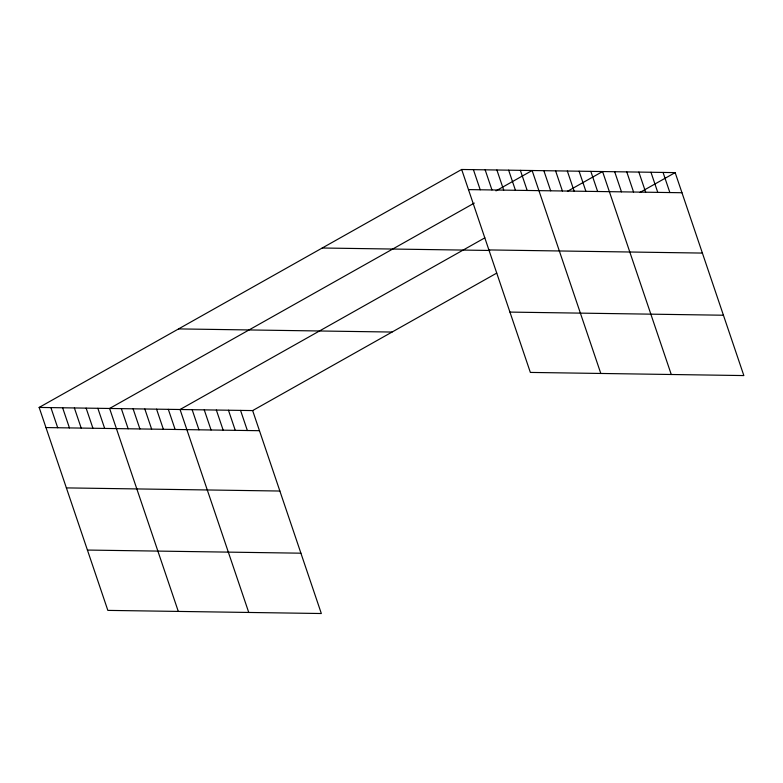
<?xml version="1.0" encoding="UTF-8"?>
<svg xmlns="http://www.w3.org/2000/svg" width="783" height="783" viewBox="0 0 783 783"><rect width="100%" height="100%" fill="white"/><g stroke="black" fill="none" stroke-linecap="round" stroke-linejoin="round"><path stroke-width="1.17" d="M39.15 407.434L252.645 410.576L321.333 613.52L107.839 610.388L39.15 407.434L461.667 169.48L675.161 172.612L743.85 375.566L530.355 372.424L461.667 169.48M474.283 203.091L109.6 408.472L178.299 611.415M495.972 190.876L532.117 170.518L600.806 373.462M484.824 237.856L180.051 409.509L248.749 612.453M567.45 191.326L602.567 171.546L671.266 374.499M252.645 410.576L496.735 273.101M640.044 192.393L675.161 172.612M468.479 189.603L681.964 192.735M488.895 249.934L702.39 253.075M322.234 248.005L489.757 250.462M509.939 312.094L723.433 315.226M178.583 328.909L392.068 332.051M45.962 427.567L259.457 430.699M66.379 487.897L279.874 491.029M87.422 550.058L300.917 553.19M663.054 172.436L669.866 192.559M650.957 172.26L657.769 192.383M638.859 172.084L645.672 192.207M626.762 171.908L633.574 192.031M614.665 171.731L621.477 191.855M590.822 171.379L597.635 191.502M579.087 171.203L585.899 191.326M567.342 171.037L574.154 191.16M555.597 170.86L562.409 190.983M543.862 170.684L550.674 190.807M520.372 170.342L527.184 190.465M508.637 170.165L515.449 190.298M496.892 169.999L503.704 190.122M485.147 169.823L491.959 189.946M473.412 169.657L480.214 189.78M240.547 410.4L247.359 430.523M228.45 410.214L235.262 430.347M216.353 410.038L223.165 430.161M204.246 409.861L211.058 429.984M192.148 409.685L198.96 429.808M168.316 409.333L175.128 429.456M156.571 409.166L163.383 429.29M144.826 408.99L151.638 429.113M133.09 408.814L139.903 428.937M121.345 408.648L128.158 428.771M97.855 408.305L104.668 428.428M86.12 408.129L92.932 428.252M74.375 407.953L81.187 428.076M62.63 407.786L69.442 427.909M50.895 407.61L57.707 427.733"/></g></svg>
